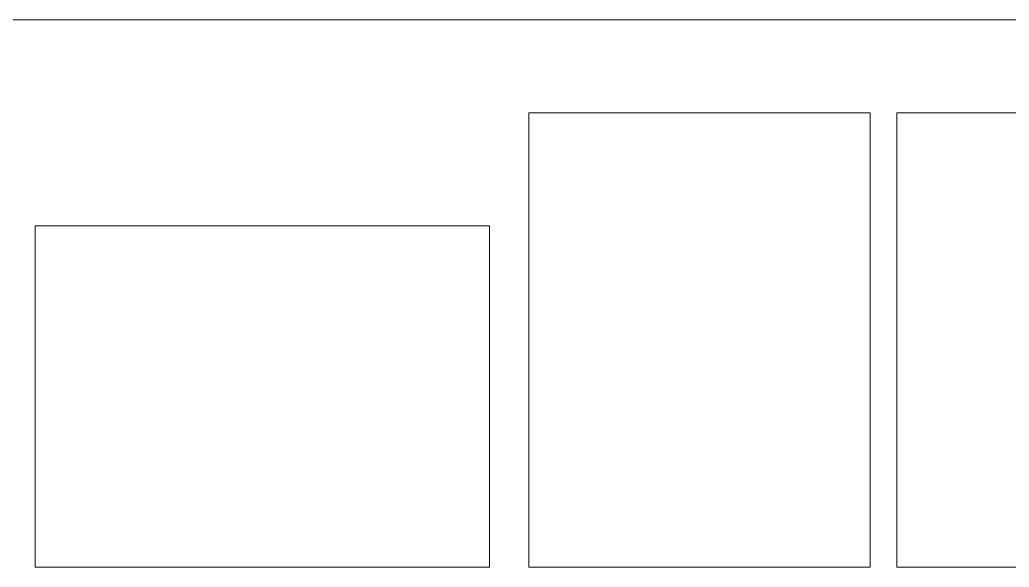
# Model space of a CAD drawing. Header units: millimetres. Extents: x 2814058 to 2855058, y -67651 to -38951.
# Drawn here: x 2822096 to 2836933, y -47162 to -38951 of the extents above; entities that cross this region are included whole.
import ezdxf

# ---------------------------------------------------------------- set-up
doc = ezdxf.new("R2010")
doc.units = ezdxf.units.MM
doc.header["$MEASUREMENT"] = 0
doc.header["$XCLIPFRAME"] = 0
doc.layers.add('Drawing & Figure', color=7, linetype='Continuous')
doc.layers.add('Shell - Roof_Pen_No__21', color=7, linetype='Continuous', lineweight=0)
picture_1 = doc.add_image_def('image6.jpg', size_in_pixel=(3280, 2464))
picture_2 = doc.add_image_def('image7.jpg', size_in_pixel=(2464, 3280))
picture_3 = doc.add_image_def('image8.jpg', size_in_pixel=(2464, 3280))

msp = doc.modelspace()

# ---------------------------------------------------------------- linework, layer by layer
at = {"layer": 'Shell - Roof_Pen_No__21', "color": 7, "linetype": 'Continuous', "lineweight": 0}
msp.add_line((2814058, -38951), (2855058, -38951), dxfattribs=at)

# ---------------------------------------------------------------- pictures from other files: only their frames are drawn
at = {"layer": 'Drawing & Figure', "linetype": 'Continuous', "lineweight": 0}
image = msp.add_image(picture_2, insert=(2829728, -47162), size_in_units=(5121, 6817), dxfattribs=at)
image.set_boundary_path([(-0.5, -0.5), (2463.5, 3279.5)])
image = msp.add_image(picture_3, insert=(2835249, -47162), size_in_units=(5121, 6817), dxfattribs=at)
image.set_boundary_path([(-0.5, -0.5), (2463.5, 3279.5)])
image = msp.add_image(picture_1, insert=(2822325, -47162), size_in_units=(6817, 5121), dxfattribs=at)
image.set_boundary_path([(-0.5, -0.5), (3279.5, 2463.5)])

doc.saveas('drawing.dxf')
